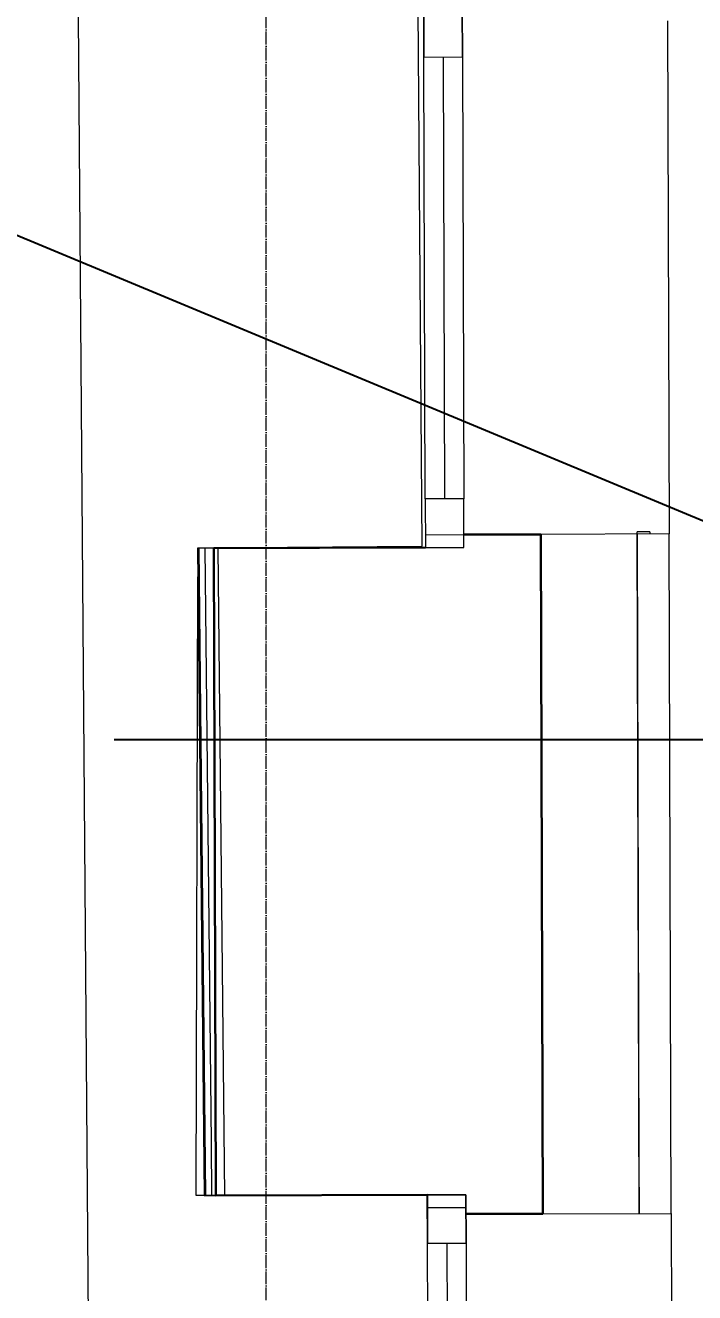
# Model space of a CAD drawing. Header units: millimetres. Extents: x -32 to 417638015, y -35 to 175284279.
# Drawn here: x 218169 to 219212, y 55109 to 57085 of the extents above; entities that cross this region are included whole.
import ezdxf
from ezdxf import colors
from ezdxf.entities.mleader import LeaderData, LeaderLine
from ezdxf.math import Vec2, Vec3

# ---------------------------------------------------------------- set-up
doc = ezdxf.new("R2010")
doc.units = ezdxf.units.MM
doc.linetypes.add('ADSK_Линия сетки', pattern=[25, 20, -2.5, 0, -2.5])
for name, color, linetype, lineweight in [('_ Окна', 7, 'Continuous', 9), ('Окна', 7, 'Continuous', 9), ('Оси', 253, 'Continuous', 9), ('Перекрытие', 7, 'Continuous', 18), ('Стены наружные', 7, 'Continuous', 18), ('Стены несущие', 7, 'Continuous', 30), ('Стены отделка', 7, 'Continuous', 30), ('Стены штриховка', 7, 'Continuous', 9), ('ШТРИХОВКА', 252, 'Continuous', 15)]:
    doc.layers.add(name, color=color, linetype=linetype, lineweight=lineweight)
doc.layers.add('_ЭМ_Надписи', color=7, linetype='Continuous')
doc.styles.add('ЭОМ', font='isocpeur.ttf', dxfattribs={"width": 0.85, "height": 250})

# ---------------------------------------------------------------- blocks, each defined once
blk = doc.blocks.new('1 этаж')
at = {"layer": '_ Окна', "color": 8, "lineweight": 18}
for p, q in [((49712.317, 5531.581), (49712.548, 5455.582)), ((49652.549, 5455.399), (49652.317, 5531.398)), ((49712.548, 5455.582), (49652.549, 5455.399)), ((49714.644, 4767.585), (49654.644, 4767.402)), ((49654.644, 4767.402), (49654.876, 4691.402)), ((49714.876, 4691.585), (49714.644, 4767.585)), ((49654.876, 4691.402), (49714.876, 4691.585)), ((49657.949, 3682.407), (49717.949, 3682.59)), ((49658.181, 3606.407), (49657.949, 3682.407)), ((49717.949, 3682.59), (49718.181, 3606.59)), ((49718.181, 3606.59), (49658.181, 3606.407))]:
    blk.add_line(p, q, dxfattribs=at)
at = {"layer": '_ Окна', "color": 8}
for p, q in [((49682.549, 5455.49), (49684.644, 4767.493)), ((49654.815, 4711.402), (49714.815, 4711.585)), ((49658.01, 3662.407), (49718.01, 3662.59)), ((49688.181, 3606.499), (49690.276, 2918.502))]:
    blk.add_line(p, q, dxfattribs=at)
at = {"layer": 'Окна', "color": 8}
for p, q in [((49712.548, 5455.582), (49712.317, 5531.581)), ((49652.317, 5531.398), (49652.549, 5455.399)), ((49654.644, 4767.402), (49652.549, 5455.399)), ((49712.548, 5455.582), (49714.644, 4767.585)), ((49654.644, 4767.402), (49654.876, 4691.402)), ((49714.876, 4691.585), (49714.644, 4767.585)), ((49654.876, 4691.402), (49714.876, 4691.585)), ((49717.949, 3682.59), (49657.949, 3682.407)), ((49657.949, 3682.407), (49658.181, 3606.407)), ((49718.181, 3606.59), (49717.949, 3682.59)), ((49660.276, 2918.411), (49658.181, 3606.407)), ((49718.181, 3606.59), (49720.276, 2918.593))]:
    blk.add_line(p, q, dxfattribs=at)
at = {"layer": 'Оси', "color": 8, "linetype": 'ADSK_Линия сетки'}
blk.add_line((49406.766, -4162.595), (49406.766, 44411.9), dxfattribs=at)
at = {"layer": 'Перекрытие', "color": 8}
for p, q in [((49113.634, 5519.32), (49133.868, 2853.251)), ((49649.914, 4693.818), (49643.558, 5531.372)), ((49300.203, 4691.164), (49649.914, 4693.818)), ((49297.571, 3681.115), (49300.084, 4645.638)), ((49340.426, 3681.44), (49297.571, 3681.115)), ((49658.167, 3606.407), (49657.591, 3682.406))]:
    blk.add_line(p, q, dxfattribs=at)
at = {"layer": 'Стены наружные', "color": 8}
for p, q in [((50032.376, 5512.556), (50034.813, 4712.56)), ((50004.803, 4715.847), (49984.803, 4715.786)), ((49984.813, 4712.407), (49984.803, 4715.786)), ((50004.803, 4715.847), (50004.813, 4712.468)), ((50038.039, 3653.565), (50040.415, 2873.568))]:
    blk.add_line(p, q, dxfattribs=at)
at = {"layer": 'Стены несущие', "color": 8}
for p, q in [((49834.814, 4711.95), (49714.815, 4711.585)), ((49834.814, 4711.95), (49838.04, 3652.955)), ((49654.876, 4691.402), (49324.877, 4690.397)), ((49324.877, 4690.397), (49327.951, 3681.402)), ((49327.951, 3681.402), (49657.949, 3682.407)), ((49718.04, 3652.59), (49838.04, 3652.955))]:
    blk.add_line(p, q, dxfattribs=at)
at = {"layer": 'Стены отделка', "color": 8, "lineweight": 9}
for p, q in [((50034.813, 4712.56), (49834.814, 4711.95)), ((50038.039, 3653.565), (50034.813, 4712.56)), ((49324.877, 4690.397), (49299.625, 4690.32)), ((49299.625, 4690.32), (49309.99, 3681.347)), ((49341.991, 3681.445), (49331.626, 4690.418)), ((49321.991, 3681.384), (49321.144, 3763.764)), ((49987.788, 3735.794), (49988.039, 3653.412)), ((49309.99, 3681.347), (49327.951, 3681.402)), ((49838.04, 3652.955), (50038.039, 3653.565)), ((49838.04, 3652.955), (49838.04, 3652.955))]:
    blk.add_line(p, q, dxfattribs=at)
at = {"layer": 'Стены штриховка', "color": 8}
for p, q in [((49988.039, 3653.412), (49984.813, 4712.407)), ((49984.813, 4712.407), (49987.788, 3735.794)), ((49301.625, 4690.326), (49311.99, 3681.353)), ((49321.144, 3763.764), (49311.625, 4690.357))]:
    blk.add_line(p, q, dxfattribs=at)

msp = doc.modelspace()

# ---------------------------------------------------------------- block references
at = {"layer": 'ШТРИХОВКА'}
msp.add_blockref('1 этаж', (169137.4, 51579.3), dxfattribs=at)

# ---------------------------------------------------------------- leaders
at = {"layer": '_ЭМ_Надписи', "color": 7, "ltscale": 5}
ml = msp.add_multileader_mtext('Standard', dxfattribs=at)
ml.set_content('{\\fGOST Common|b0|i0|c204|p34;\\W0.9;\\C256;1ЩРС-2\\fISOCPEUR|b0|i0|c204|p34;\\W0.85; Гр.8\\P\\pxql;Ноутбук\\P\\fGOST Common|b0|i0|c0|p34;\\W0.9;h=\\fGOST Common|b0|i0|c204|p34;1\\fGOST Common|b0|i0|c0|p34;.\\fGOST Common|b0|i0|c204|p34;8м}', color=1, style='ЭОМ')
ml.set_leader_properties()
ml.build(insert=Vec2(0, 0))
ml.multileader.update_dxf_attribs({"text_left_attachment_type": 6, "text_right_attachment_type": 6, "dogleg_length": 0, "arrow_head_size": 200})
ctx = ml.context
ctx.base_point, ctx.char_height, ctx.arrow_head_size, ctx.landing_gap_size, ctx.plane_origin = Vec3(220045.9, 55971.1, -64.3), 250, 200, 0, Vec3(198609.8, 67781.3, -64.3)
ctx.left_attachment, ctx.right_attachment = 6, 6
notes = []
notes.append((ctx, [(0, (1, 1, 0), (220045.9, 55971.1, -64.3), (1, 0), 0, [(1, [(217789.6, 54734.3, -64.3), (216521.4, 54703.1, -64.3), (217917.2, 56856.6, -64.3)], 0, [])])]))
ctx.mtext.insert, ctx.mtext.width, ctx.mtext.defined_height, ctx.mtext.flow_direction = Vec3(220045.9, 56271.1, -64.3), 2073.809, 545.6, 5
for ctx, leaders in notes:
    for number, flags, end, landing, length, lines in leaders:
        leader = LeaderData()
        leader.index, (leader.has_last_leader_line, leader.has_dogleg_vector, leader.attachment_direction) = number, flags
        leader.last_leader_point, leader.dogleg_vector, leader.dogleg_length = Vec3(end), Vec3(landing), length
        for number, points, colour, breaks in lines:
            line = LeaderLine()
            line.index, line.vertices, line.color, line.breaks = number, Vec3.list(points), colors.encode_raw_color(colour), breaks
            leader.lines.append(line)
        ctx.leaders.append(leader)

doc.saveas('drawing.dxf')
